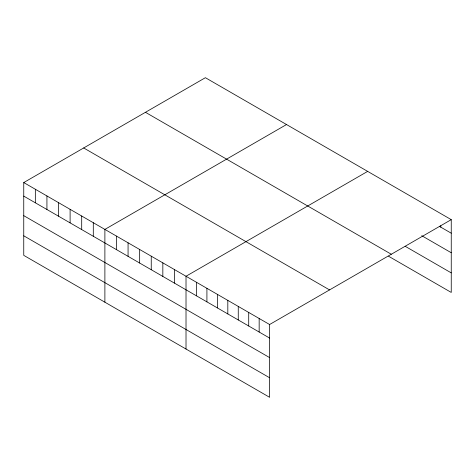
<?xml version="1.0" encoding="UTF-8"?>
<svg xmlns="http://www.w3.org/2000/svg" width="475" height="475" viewBox="0 0 475 475"><rect width="100%" height="100%" fill="white"/><g stroke="black" fill="none" stroke-linecap="round" stroke-linejoin="round"><path stroke-width="0.71" d="M23.75 182.566L269.61 324.514L269.61 397.302L23.75 255.354L23.75 182.566L205.39 77.698L451.25 219.646L451.25 292.434L388.556 256.239M286.526 124.539L104.886 229.407L104.886 302.201M367.656 171.38L186.016 276.248L186.016 349.042M269.61 324.514L451.25 219.646M439.571 226.45L451.25 233.195M421.747 235.707L451.25 252.742M405.151 246.27L451.25 272.882M145.451 112.302L391.311 254.25M83.689 147.963L329.549 289.904M23.75 196.116L269.61 338.063M23.75 215.668L269.61 357.61M23.75 235.808L269.61 377.756M440.8 225.732L440.8 227.163M259.16 318.482L259.16 332.031M248.71 312.449L248.71 325.998M238.26 306.417L238.26 319.966M227.816 300.384L227.816 313.933M217.366 294.352L217.366 307.901M206.916 288.319L206.916 301.868M196.466 282.281L196.466 295.836M174.426 269.557L174.426 283.106M162.836 262.865L162.836 276.414M151.246 256.173L151.246 269.723M139.656 249.482L139.656 263.031M128.066 242.79L128.066 256.34M116.476 236.099L116.476 249.648M93.296 222.716L93.296 236.265M81.7 216.024L81.7 229.573M70.11 209.333L70.11 222.882M58.52 202.641L58.52 216.19M46.93 195.949L46.93 209.499M35.34 189.258L35.34 202.807"/></g></svg>
